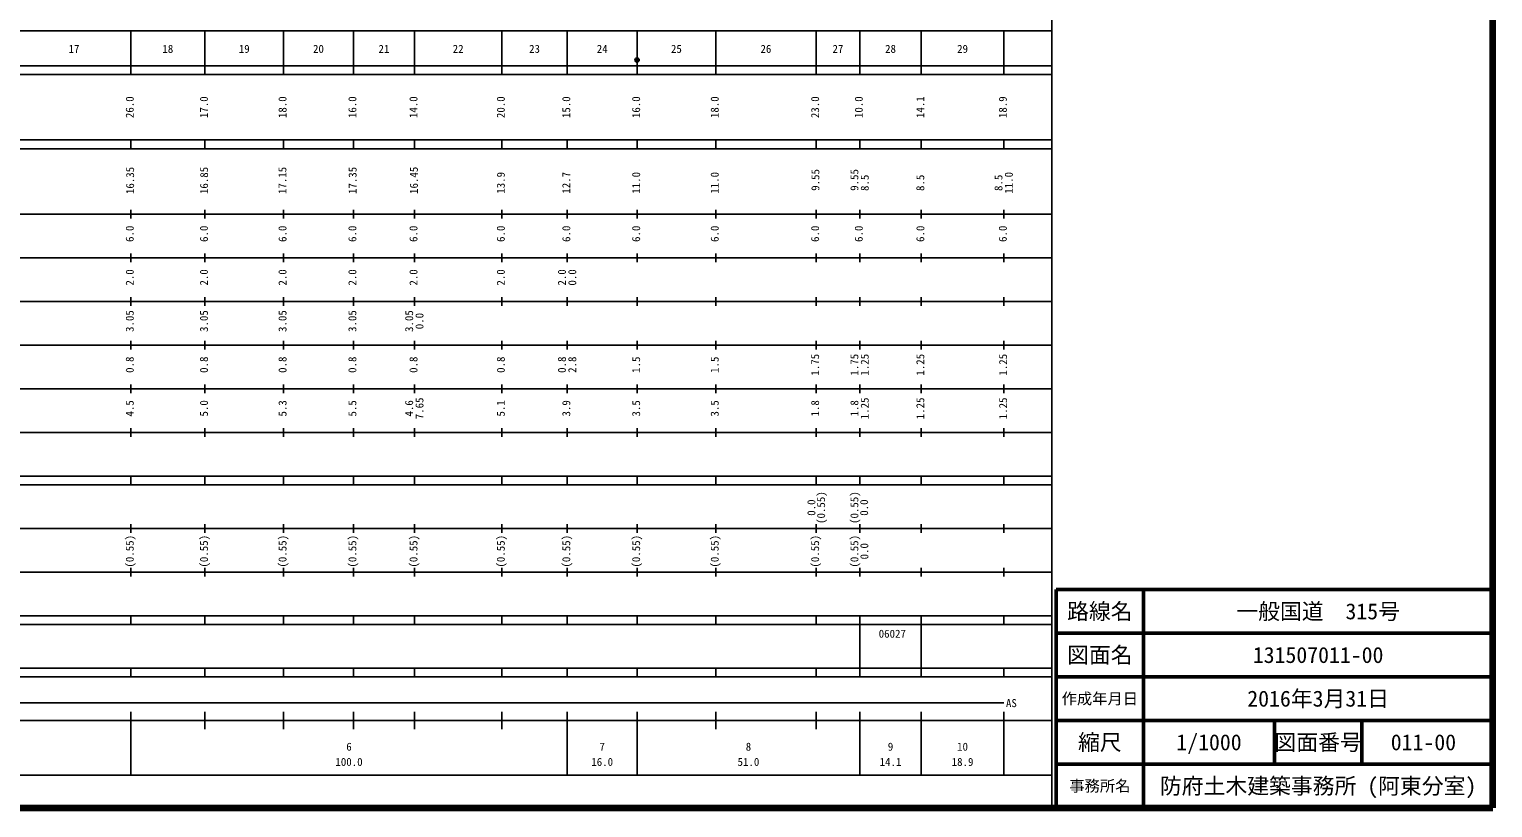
# Model space of a CAD drawing. Units: millimetres on the paper, enlarged 1000 times. Extents: x 40000 to 680000, y 20000 to 380000.
# Drawn here: x 344756 to 680000, y 20000 to 198357 of the extents above; entities that cross this region are included whole.
import ezdxf
from ezdxf.enums import TextEntityAlignment as Align

# ---------------------------------------------------------------- set-up
doc = ezdxf.new("R2010")
doc.units = ezdxf.units.MM
doc.header["$LTSCALE"] = 1000
for name, color, linetype, lineweight in [('M-TTL', 2, 'Continuous', 140), ('M-TTL-BAND', 7, 'Continuous', 25), ('M-TTL-FRAM', 2, 'Continuous', 50), ('M-TTL-LINE', 7, 'Continuous', 50)]:
    doc.layers.add(name, color=color, linetype=linetype, lineweight=lineweight)
doc.layers.add('M-TTL-TXT', color=7, linetype='Continuous')
doc.styles.add('ＭＳ ゴシック', font='')
doc.styles.get('ＭＳ ゴシック').set_extended_font_data('MS Gothic')

msp = doc.modelspace()

# ---------------------------------------------------------------- hatches: boundary and pattern name
at = {"layer": 'M-TTL-BAND'}
msp.add_hatch(color=256, dxfattribs=at).paths.add_polyline_path([(484485, 191293, 1), (483485, 191293, 1)])

# ---------------------------------------------------------------- linework, layer by layer
at = {"layer": 'M-TTL'}
for p, q in [((680000, 20000), (680000, 380000)), ((40000, 20000), (680000, 20000))]:
    msp.add_line(p, q, dxfattribs=at)
at = {"layer": 'M-TTL-BAND'}
for p, q in [((579000, 20000), (579000, 370000)), ((68000, 198000), (579000, 198000)), ((368000, 188000), (368000, 198000)), ((385000, 188000), (385000, 198000)), ((403000, 188000), (403000, 198000)), ((419000, 188000), (419000, 198000)), ((433000, 188000), (433000, 198000)), ((453000, 188000), (453000, 198000)), ((468000, 188000), (468000, 198000)), ((484000, 188000), (484000, 198000)), ((502000, 188000), (502000, 198000)), ((525000, 188000), (525000, 198000)), ((535000, 188000), (535000, 198000)), ((549100, 188000), (549100, 198000)), ((568000, 188000), (568000, 198000)), ((40000, 190000), (579000, 190000)), ((40000, 188000), (579000, 188000)), ((40000, 173000), (579000, 173000)), ((40000, 171000), (579000, 171000)), ((368000, 171000), (368000, 173000)), ((385000, 171000), (385000, 173000)), ((403000, 171000), (403000, 173000)), ((419000, 171000), (419000, 173000)), ((433000, 171000), (433000, 173000)), ((453000, 171000), (453000, 173000)), ((468000, 171000), (468000, 173000)), ((484000, 171000), (484000, 173000)), ((502000, 171000), (502000, 173000)), ((525000, 171000), (525000, 173000)), ((535000, 171000), (535000, 173000)), ((549100, 171000), (549100, 173000)), ((568000, 171000), (568000, 173000)), ((40000, 156000), (579000, 156000)), ((368000, 155000), (368000, 157000)), ((385000, 155000), (385000, 157000)), ((403000, 155000), (403000, 157000)), ((419000, 155000), (419000, 157000)), ((433000, 155000), (433000, 157000)), ((453000, 155000), (453000, 157000)), ((468000, 155000), (468000, 157000)), ((484000, 155000), (484000, 157000)), ((502000, 155000), (502000, 157000)), ((525000, 155000), (525000, 157000)), ((535000, 155000), (535000, 157000)), ((549100, 155000), (549100, 157000)), ((568000, 155000), (568000, 157000)), ((46000, 146000), (579000, 146000)), ((368000, 145000), (368000, 147000)), ((385000, 145000), (385000, 147000)), ((403000, 145000), (403000, 147000)), ((419000, 145000), (419000, 147000)), ((433000, 145000), (433000, 147000)), ((453000, 145000), (453000, 147000)), ((468000, 145000), (468000, 147000)), ((484000, 145000), (484000, 147000)), ((502000, 145000), (502000, 147000)), ((525000, 145000), (525000, 147000)), ((535000, 145000), (535000, 147000)), ((549100, 145000), (549100, 147000)), ((568000, 145000), (568000, 147000)), ((52000, 136000), (579000, 136000)), ((368000, 135000), (368000, 137000)), ((385000, 135000), (385000, 137000)), ((403000, 135000), (403000, 137000)), ((419000, 135000), (419000, 137000)), ((433000, 135000), (433000, 137000)), ((453000, 135000), (453000, 137000)), ((468000, 135000), (468000, 137000)), ((484000, 135000), (484000, 137000)), ((502000, 135000), (502000, 137000)), ((525000, 135000), (525000, 137000)), ((535000, 135000), (535000, 137000)), ((549100, 135000), (549100, 137000)), ((568000, 135000), (568000, 137000)), ((46000, 126000), (579000, 126000)), ((368000, 125000), (368000, 127000)), ((385000, 125000), (385000, 127000)), ((403000, 125000), (403000, 127000)), ((419000, 125000), (419000, 127000)), ((433000, 125000), (433000, 127000)), ((453000, 125000), (453000, 127000)), ((468000, 125000), (468000, 127000)), ((484000, 125000), (484000, 127000)), ((502000, 125000), (502000, 127000)), ((525000, 125000), (525000, 127000)), ((535000, 125000), (535000, 127000)), ((549100, 125000), (549100, 127000)), ((568000, 125000), (568000, 127000)), ((52000, 116000), (579000, 116000)), ((368000, 115000), (368000, 117000)), ((385000, 115000), (385000, 117000)), ((403000, 115000), (403000, 117000)), ((419000, 115000), (419000, 117000)), ((433000, 115000), (433000, 117000)), ((453000, 115000), (453000, 117000)), ((468000, 115000), (468000, 117000)), ((484000, 115000), (484000, 117000)), ((502000, 115000), (502000, 117000)), ((525000, 115000), (525000, 117000)), ((535000, 115000), (535000, 117000)), ((549100, 115000), (549100, 117000)), ((568000, 115000), (568000, 117000)), ((46000, 106000), (579000, 106000)), ((368000, 105000), (368000, 107000)), ((385000, 105000), (385000, 107000)), ((403000, 105000), (403000, 107000)), ((419000, 105000), (419000, 107000)), ((433000, 105000), (433000, 107000)), ((453000, 105000), (453000, 107000)), ((468000, 105000), (468000, 107000)), ((484000, 105000), (484000, 107000)), ((502000, 105000), (502000, 107000)), ((525000, 105000), (525000, 107000)), ((535000, 105000), (535000, 107000)), ((549100, 105000), (549100, 107000)), ((568000, 105000), (568000, 107000)), ((40000, 96000), (579000, 96000)), ((40000, 94000), (579000, 94000)), ((368000, 94000), (368000, 96000)), ((385000, 94000), (385000, 96000)), ((403000, 94000), (403000, 96000)), ((419000, 94000), (419000, 96000)), ((433000, 94000), (433000, 96000)), ((453000, 94000), (453000, 96000)), ((468000, 94000), (468000, 96000)), ((484000, 94000), (484000, 96000)), ((502000, 94000), (502000, 96000)), ((525000, 94000), (525000, 96000)), ((535000, 94000), (535000, 96000)), ((549100, 94000), (549100, 96000)), ((568000, 94000), (568000, 96000)), ((49000, 84000), (579000, 84000)), ((368000, 83000), (368000, 85000)), ((385000, 83000), (385000, 85000)), ((403000, 83000), (403000, 85000)), ((419000, 83000), (419000, 85000)), ((433000, 83000), (433000, 85000)), ((453000, 83000), (453000, 85000)), ((468000, 83000), (468000, 85000)), ((484000, 83000), (484000, 85000)), ((502000, 83000), (502000, 85000)), ((525000, 83000), (525000, 85000)), ((535000, 83000), (535000, 85000)), ((549100, 83000), (549100, 85000)), ((568000, 83000), (568000, 85000)), ((40000, 74000), (579000, 74000)), ((368000, 73000), (368000, 75000)), ((385000, 73000), (385000, 75000)), ((403000, 73000), (403000, 75000)), ((419000, 73000), (419000, 75000)), ((433000, 73000), (433000, 75000)), ((453000, 73000), (453000, 75000)), ((468000, 73000), (468000, 75000)), ((484000, 73000), (484000, 75000)), ((502000, 73000), (502000, 75000)), ((525000, 73000), (525000, 75000)), ((535000, 73000), (535000, 75000)), ((549100, 73000), (549100, 75000)), ((568000, 73000), (568000, 75000)), ((40000, 64000), (579000, 64000)), ((368000, 62000), (368000, 64000)), ((385000, 62000), (385000, 64000)), ((403000, 62000), (403000, 64000)), ((419000, 62000), (419000, 64000)), ((433000, 62000), (433000, 64000)), ((453000, 62000), (453000, 64000)), ((468000, 62000), (468000, 64000)), ((484000, 62000), (484000, 64000)), ((502000, 62000), (502000, 64000)), ((525000, 62000), (525000, 64000)), ((535000, 62000), (535000, 64000)), ((549100, 62000), (549100, 64000)), ((568000, 62000), (568000, 64000)), ((40000, 62000), (579000, 62000)), ((535000, 52000), (535000, 62000)), ((549100, 52000), (549100, 62000)), ((40000, 52000), (579000, 52000)), ((368000, 50000), (368000, 52000)), ((385000, 50000), (385000, 52000)), ((403000, 50000), (403000, 52000)), ((419000, 50000), (419000, 52000)), ((433000, 50000), (433000, 52000)), ((453000, 50000), (453000, 52000)), ((468000, 50000), (468000, 52000)), ((484000, 50000), (484000, 52000)), ((502000, 50000), (502000, 52000)), ((525000, 50000), (525000, 52000)), ((535000, 50000), (535000, 52000)), ((549100, 50000), (549100, 52000)), ((568000, 50000), (568000, 52000)), ((40000, 50000), (579000, 50000)), ((71000, 44000), (568000, 44000)), ((368000, 27500), (368000, 42000)), ((385000, 38000), (385000, 42000)), ((403000, 38000), (403000, 42000)), ((419000, 38000), (419000, 42000)), ((433000, 38000), (433000, 42000)), ((453000, 38000), (453000, 42000)), ((468000, 27500), (468000, 42000)), ((484000, 27500), (484000, 42000)), ((502000, 38000), (502000, 42000)), ((525000, 38000), (525000, 42000)), ((535000, 27500), (535000, 42000)), ((549100, 27500), (549100, 42000)), ((568000, 27500), (568000, 42000)), ((40000, 40000), (579000, 40000)), ((68000, 27500), (579000, 27500))]:
    msp.add_line(p, q, dxfattribs=at)
msp.add_circle((483985, 191293), 500, dxfattribs=at)
at = {"layer": 'M-TTL-FRAM'}
for p, q in [((680000, 70000), (580000, 70000)), ((580000, 70000), (580000, 20000))]:
    msp.add_line(p, q, dxfattribs=at)
at = {"layer": 'M-TTL-LINE'}
for p, q in [((600000, 70000), (600000, 20000)), ((680000, 60000), (580000, 60000)), ((680000, 50000), (580000, 50000)), ((680000, 40000), (580000, 40000)), ((630000, 40000), (630000, 30000)), ((650000, 40000), (650000, 30000)), ((680000, 30000), (580000, 30000))]:
    msp.add_line(p, q, dxfattribs=at)

# ---------------------------------------------------------------- texts
at = {"layer": 'M-TTL-BAND', "style": 'ＭＳ ゴシック'}
for s, p in [('17', (355000, 192405)), ('18', (376500, 192405)), ('19', (394000, 192405)), ('20', (411000, 192405)), ('21', (426000, 192405)), ('22', (443000, 192405)), ('23', (460500, 192405)), ('24', (476000, 192405)), ('25', (493000, 192405)), ('26', (513500, 192405)), ('27', (530000, 192405)), ('28', (542050, 192405)), ('29', (558550, 192405)), ('AS', (569736, 42500)), ('6', (418000, 32523)), ('7', (476000, 32523)), ('8', (509500, 32523)), ('9', (542050, 32523)), ('10', (558550, 32523)), ('100.0', (418000, 29033)), ('16.0', (476000, 29033)), ('51.0', (509500, 29033)), ('14.1', (542050, 29033)), ('18.9', (558550, 29033))]:
    msp.add_text(s, height=1833, dxfattribs=at).set_placement(p, align=Align.BOTTOM_CENTER)
for s, p in [('26.0', (369232, 180500)), ('17.0', (386232, 180500)), ('18.0', (404232, 180500)), ('16.0', (420232, 180500)), ('14.0', (434232, 180500)), ('20.0', (454232, 180500)), ('15.0', (469232, 180500)), ('16.0', (485232, 180500)), ('18.0', (503232, 180500)), ('23.0', (526232, 180500)), ('10.0', (536232, 180500)), ('14.1', (550332, 180500)), ('18.9', (569232, 180500)), ('16.35', (369314, 163718)), ('16.85', (386259, 163718)), ('17.15', (404206, 163718)), ('17.35', (420290, 163718)), ('16.45', (434319, 163746)), ('13.9', (454232, 163174)), ('12.7', (469232, 163174)), ('11.0', (485232, 163174)), ('11.0', (503232, 163174)), ('9.55', (526292, 163839)), ('9.55', (535232, 163839)), ('8.5', (537602, 163174)), ('8.5', (550332, 163174)), ('8.5', (568232, 163174)), ('11.0', (570602, 163174)), ('6.0', (369232, 151500)), ('6.0', (386232, 151500)), ('6.0', (404232, 151500)), ('6.0', (420232, 151500)), ('6.0', (434232, 151500)), ('6.0', (454232, 151500)), ('6.0', (469232, 151500)), ('6.0', (485232, 151500)), ('6.0', (503232, 151500)), ('6.0', (526232, 151500)), ('6.0', (536232, 151500)), ('6.0', (550332, 151500)), ('6.0', (569232, 151500)), ('2.0', (369232, 141500)), ('2.0', (386232, 141500)), ('2.0', (404232, 141500)), ('2.0', (420232, 141500)), ('2.0', (434232, 141500)), ('2.0', (454232, 141500)), ('2.0', (468232, 141500)), ('0.0', (470602, 141500)), ('3.05', (369232, 131500)), ('3.05', (386232, 131500)), ('3.05', (404232, 131500)), ('3.05', (420232, 131500)), ('3.05', (433232, 131500)), ('0.0', (435602, 131500)), ('0.8', (369232, 121500)), ('0.8', (386232, 121500)), ('0.8', (404232, 121500)), ('0.8', (420232, 121500)), ('0.8', (434232, 121500)), ('0.8', (454232, 121500)), ('0.8', (468232, 121500)), ('2.8', (470602, 121500)), ('1.5', (485232, 121500)), ('1.5', (503232, 121500)), ('1.75', (526232, 121500)), ('1.75', (535232, 121500)), ('1.25', (537602, 121500)), ('1.25', (550332, 121500)), ('1.25', (569292, 121500)), ('4.5', (369232, 111500)), ('5.0', (386232, 111500)), ('5.3', (404232, 111500)), ('5.5', (420232, 111500)), ('4.6', (433232, 111500)), ('7.65', (435602, 111500)), ('5.1', (454232, 111500)), ('3.9', (469232, 111500)), ('3.5', (485232, 111500)), ('3.5', (503232, 111500)), ('1.8', (526232, 111500)), ('1.8', (535232, 111500)), ('1.25', (537602, 111500)), ('1.25', (550332, 111500)), ('1.25', (569292, 111500)), ('(0.55)', (527602, 88764)), ('(0.55)', (535232, 88764)), ('0.0', (525377, 88764)), ('0.0', (537458, 88764)), ('(0.55)', (369232, 78764)), ('(0.55)', (386232, 78764)), ('(0.55)', (404232, 78764)), ('(0.55)', (420232, 78764)), ('(0.55)', (434232, 78764)), ('(0.55)', (454232, 78764)), ('(0.55)', (469232, 78764)), ('(0.55)', (485232, 78764)), ('(0.55)', (503232, 78764)), ('(0.55)', (526232, 78764)), ('(0.55)', (535232, 78764)), ('0.0', (537505, 78764))]:
    msp.add_text(s, height=1833, rotation=90, dxfattribs=at).set_placement(p, align=Align.BOTTOM_CENTER)
msp.add_text('06027', height=1833, dxfattribs=at).set_placement((539339, 58405), align=Align.BOTTOM_LEFT)
at = {"layer": 'M-TTL-TXT', "style": 'ＭＳ ゴシック'}
for s, height, p in [('路線名', 3666, (590000, 65000)), ('路線名', 3666, (590000, 65000)), ('一般国道\u3000315号', 3666, (640000, 65000)), ('図面名', 3666, (590000, 55000)), ('図面名', 3666, (590000, 55000)), ('131507011-00', 3666, (640000, 55000)), ('2016年3月31日', 3666, (640000, 45000)), ('作成年月日', 2566, (590000, 45000)), ('作成年月日', 2566, (590000, 45000)), ('縮尺', 3666, (590000, 35000)), ('縮尺', 3666, (590000, 35000)), ('1/1000', 3666, (615000, 35000)), ('図面番号', 3666, (640000, 35000)), ('図面番号', 3666, (640000, 35000)), ('011-00', 3666, (664125, 35000)), ('防府土木建築事務所 (阿東分室)', 3666, (640000, 25000)), ('事務所名', 2566, (590000, 25000)), ('事務所名', 2566, (590000, 25000))]:
    msp.add_text(s, height=height, dxfattribs=at).set_placement(p, align=Align.MIDDLE_CENTER)

doc.saveas('drawing.dxf')
